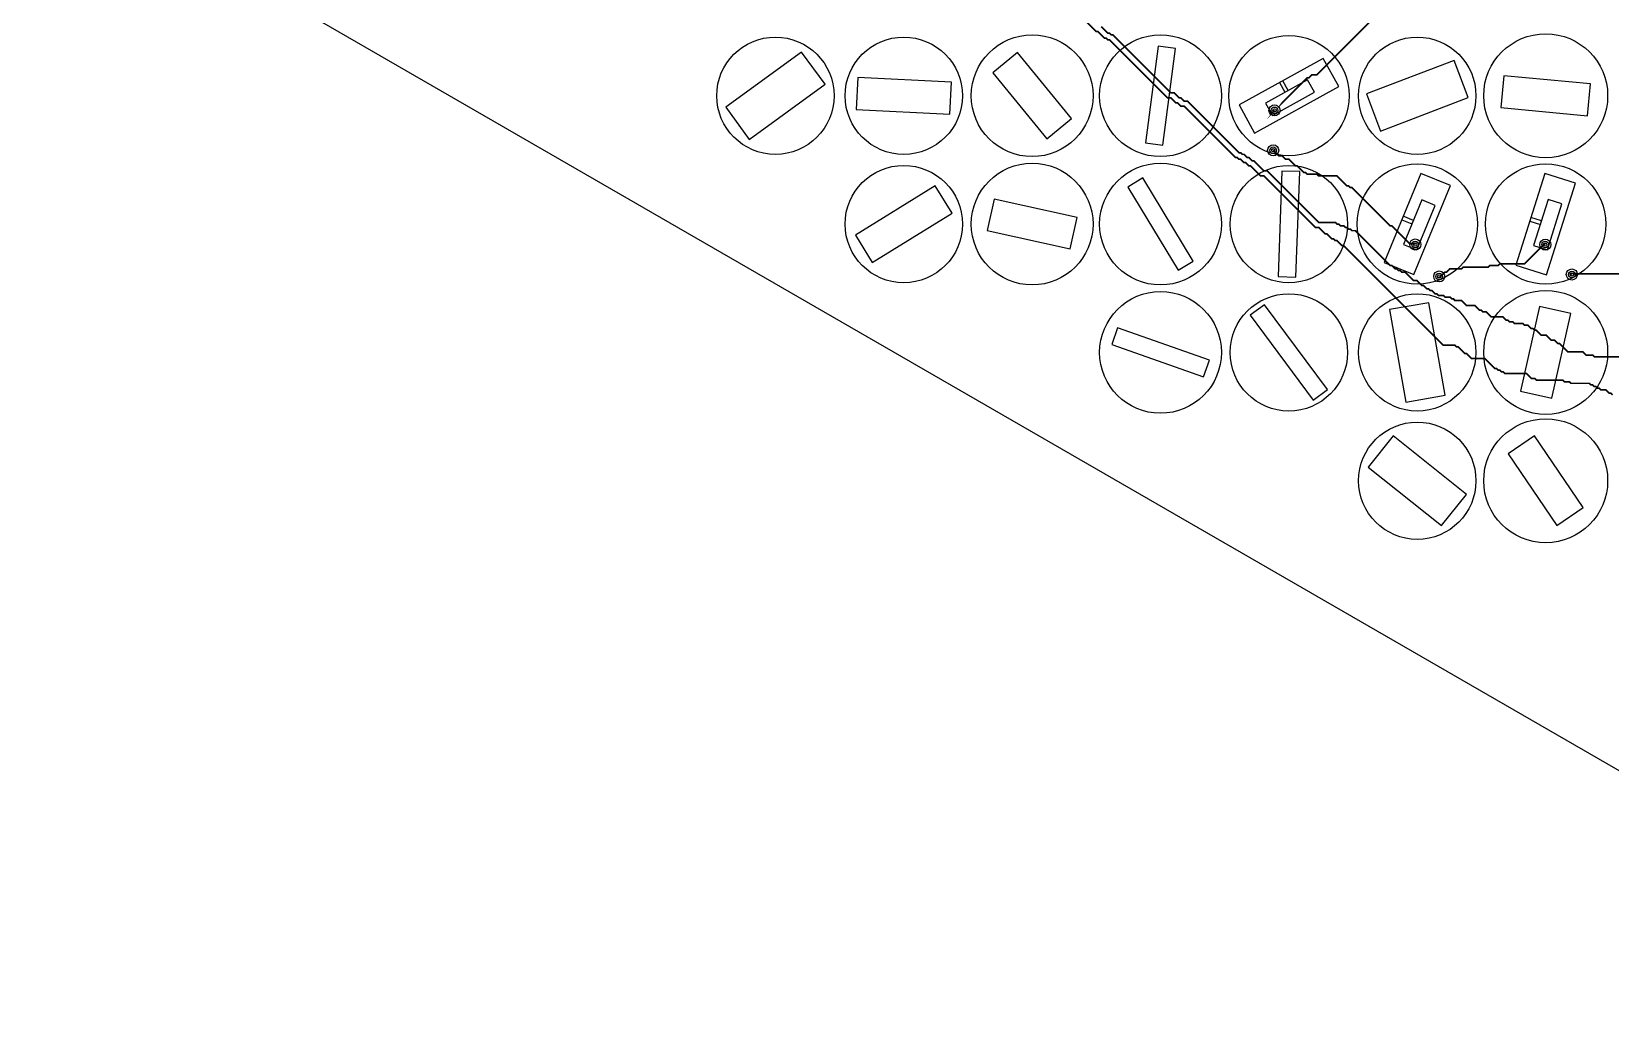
# Model space of a CAD drawing. Header units: millimetres. Extents: x -183 to 183, y -212 to 212.
# Drawn here: x -183.2 to -40.5, y -211.5 to -121.8 of the extents above; entities that cross this region are included whole.
import ezdxf

# ---------------------------------------------------------------- set-up
doc = ezdxf.new("R2010")
doc.units = ezdxf.units.MM
for name, color, linetype in [('ANTIPAD', 8, 'Continuous'), ('BOT_PAD', 40, 'Continuous'), ('BOT_TRACE', 30, 'Continuous'), ('DIODE_SHEET', 6, 'Continuous'), ('OUTLINE', 7, 'Continuous'), ('TOP_DISC', 1, 'Continuous'), ('TOP_ISLAND', 3, 'Continuous'), ('TOP_SLOT', 2, 'Continuous'), ('VIA_DRILL', 5, 'Continuous'), ('VIA_PAD', 4, 'Continuous')]:
    doc.layers.add(name, color=color, linetype=linetype)

msp = doc.modelspace()

# ---------------------------------------------------------------- linework, layer by layer
at = {"layer": 'ANTIPAD'}
for centre in [(-70.901, -128.925), (-71.02, -132.533), (-58.185, -141.048), (-46.433, -141.057), (-56.018, -143.936), (-44.036, -143.757)]:
    msp.add_circle(centre, 0.5, dxfattribs=at)
at = {"layer": 'BOT_PAD'}
for centre in [(-70.901, -128.925), (-71.02, -132.533), (-58.185, -141.048), (-46.433, -141.057), (-56.018, -143.936), (-44.036, -143.757)]:
    msp.add_circle(centre, 0.3, dxfattribs=at)
at = {"layer": 'BOT_TRACE', "const_width": 0.15}
for points in [[(-50.705, -118.796), (-50.705, -118.797), (-60.155, -118.797), (-67.055, -125.697), (-67.505, -125.697), (-67.805, -125.997), (-67.955, -125.997), (-70.955, -128.997), (-70.901, -128.925)], [(-40.355, -154.647), (-40.505, -154.497), (-40.655, -154.497), (-40.955, -154.197), (-41.405, -154.197), (-41.555, -154.047), (-41.705, -154.047), (-41.855, -153.897), (-42.005, -153.897), (-42.155, -153.747), (-42.305, -153.747), (-42.455, -153.597), (-44.105, -153.597), (-44.255, -153.447), (-44.705, -153.447), (-44.855, -153.297), (-47.255, -153.297), (-47.405, -153.147), (-47.705, -153.147), (-48.155, -152.697), (-50.105, -152.697), (-50.255, -152.547), (-50.405, -152.547), (-50.555, -152.397), (-50.705, -152.397), (-50.855, -152.247), (-51.005, -152.247), (-51.905, -151.347), (-53.105, -151.347), (-53.555, -150.897), (-53.705, -150.897), (-54.305, -150.297), (-54.455, -150.297), (-54.605, -150.147), (-55.655, -150.147), (-64.655, -141.147), (-64.805, -141.147), (-65.255, -140.697), (-65.405, -140.697), (-65.555, -140.547), (-65.705, -140.547), (-66.155, -140.097), (-66.305, -140.097), (-66.905, -139.497), (-67.205, -139.497), (-71.855, -134.847), (-72.155, -134.847), (-73.055, -133.947), (-73.205, -133.947), (-73.505, -133.647), (-73.655, -133.647), (-73.955, -133.347), (-74.105, -133.347), (-74.255, -133.197), (-74.405, -133.197), (-79.055, -128.547), (-79.355, -128.547), (-79.655, -128.247), (-79.805, -128.247), (-80.255, -127.797), (-80.555, -127.797), (-85.805, -122.547), (-85.955, -122.547), (-86.105, -122.397), (-86.255, -122.397), (-86.855, -121.797), (-87.005, -121.797), (-88.355, -120.447)], [(-39.005, -151.197), (-42.005, -151.197), (-42.155, -151.047), (-42.755, -151.047), (-43.055, -150.747), (-44.405, -150.747), (-45.155, -149.997), (-45.305, -149.997), (-45.605, -149.697), (-45.905, -149.697), (-46.355, -149.247), (-46.805, -149.247), (-47.255, -148.797), (-47.405, -148.797), (-47.555, -148.647), (-47.705, -148.647), (-48.005, -148.347), (-48.305, -148.347), (-48.455, -148.197), (-49.205, -148.197), (-49.355, -148.047), (-49.655, -148.047), (-49.805, -147.897), (-49.955, -147.897), (-50.255, -147.597), (-51.305, -147.597), (-51.755, -147.147), (-52.055, -147.147), (-52.205, -146.997), (-52.355, -146.997), (-52.805, -146.547), (-53.555, -146.547), (-54.005, -146.097), (-54.605, -146.097), (-54.755, -145.947), (-54.905, -145.947), (-55.055, -145.797), (-55.505, -145.797), (-55.655, -145.647), (-56.105, -145.647), (-56.255, -145.497), (-56.405, -145.497), (-56.705, -145.197), (-56.855, -145.197), (-57.005, -145.047), (-57.155, -145.047), (-57.455, -144.747), (-57.605, -144.747), (-58.055, -144.297), (-58.355, -144.297), (-59.105, -143.547), (-59.405, -143.547), (-59.555, -143.397), (-59.705, -143.397), (-59.855, -143.247), (-60.005, -143.247), (-60.305, -142.947), (-60.455, -142.947), (-63.605, -139.797), (-63.905, -139.797), (-64.055, -139.647), (-64.205, -139.647), (-64.355, -139.497), (-64.505, -139.497), (-64.655, -139.347), (-64.955, -139.347), (-65.105, -139.197), (-65.255, -139.197), (-65.405, -139.047), (-66.905, -139.047), (-71.555, -134.397), (-71.855, -134.397), (-72.755, -133.497), (-72.905, -133.497), (-73.205, -133.197), (-73.355, -133.197), (-73.655, -132.897), (-73.805, -132.897), (-73.955, -132.747), (-74.105, -132.747), (-78.755, -128.097), (-79.055, -128.097), (-79.355, -127.797), (-79.505, -127.797), (-79.955, -127.347), (-80.255, -127.347), (-85.505, -122.097), (-85.655, -122.097), (-85.805, -121.947), (-85.955, -121.947), (-86.555, -121.347)], [(-44.036, -143.757), (-44.105, -143.697), (-39.755, -143.697), (-38.705, -142.647), (-38.555, -142.647), (-37.955, -142.047), (-37.655, -142.047), (-37.055, -141.447), (-36.905, -141.447), (-36.305, -140.847), (-35.555, -140.847), (-24.005, -129.297), (-24.076, -129.238)], [(-71.02, -132.533), (-70.955, -132.597), (-70.505, -133.047), (-70.205, -133.047), (-69.905, -133.347), (-69.605, -133.347), (-69.005, -133.947), (-68.855, -133.947), (-68.255, -134.547), (-68.105, -134.547), (-67.955, -134.697), (-67.055, -134.697), (-66.905, -134.847), (-65.255, -134.847), (-64.355, -135.747), (-64.205, -135.747), (-64.055, -135.897), (-63.905, -135.897), (-60.455, -139.347), (-60.305, -139.347), (-58.655, -140.997), (-58.205, -140.997), (-58.185, -141.048)], [(-56.018, -143.936), (-55.955, -143.997), (-55.505, -143.547), (-55.355, -143.547), (-55.055, -143.247), (-54.005, -143.247), (-53.855, -143.097), (-51.605, -143.097), (-51.455, -142.947), (-50.705, -142.947), (-50.555, -142.797), (-48.305, -142.797), (-46.505, -140.997), (-46.433, -141.057)]]:
    msp.add_lwpolyline(points, dxfattribs=at)
at = {"layer": 'DIODE_SHEET'}
for points in [[(-69.971, -127.291), (-69.665, -127.122), (-70.149, -126.246), (-70.455, -126.416)], [(-58.483, -139.191), (-58.35, -138.867), (-59.275, -138.488), (-59.408, -138.812)], [(-46.882, -139.231), (-46.776, -138.897), (-47.729, -138.595), (-47.835, -138.929)]]:
    msp.add_lwpolyline(points, close=True, dxfattribs=at)
at = {"layer": 'OUTLINE'}
msp.add_lwpolyline([(0, 211.547), (-183.205, 105.774), (-183.205, -105.774), (0, -211.547), (183.205, -105.774), (183.205, 105.774)], close=True, dxfattribs=at)
at = {"layer": 'TOP_DISC'}
for centre, radius in [((-116, -127.6), 5.3), ((-104.4, -127.6), 5.3), ((-92.8, -127.6), 5.5), ((-81.2, -127.6), 5.5), ((-69.6, -127.6), 5.435), ((-58, -127.6), 5.3), ((-46.4, -127.6), 5.6), ((-104.4, -139.2), 5.3), ((-92.8, -139.2), 5.5), ((-81.2, -139.2), 5.5), ((-69.6, -139.2), 5.3), ((-58, -139.2), 5.435), ((-46.4, -139.2), 5.435), ((-81.2, -150.8), 5.5), ((-69.6, -150.8), 5.3), ((-58, -150.8), 5.3), ((-46.4, -150.8), 5.6), ((-46.4, -162.4), 5.6), ((-58, -162.4), 5.3)]:
    msp.add_circle(centre, radius, dxfattribs=at)
at = {"layer": 'TOP_ISLAND'}
for points in [[(-71.091, -129.396), (-67.286, -127.292), (-67.915, -126.154), (-71.72, -128.258)], [(-58.038, -141.534), (-56.389, -137.511), (-57.592, -137.018), (-59.241, -141.041)], [(-46.247, -141.529), (-44.933, -137.384), (-46.172, -136.992), (-47.486, -141.136)]]:
    msp.add_lwpolyline(points, close=True, dxfattribs=at)
at = {"layer": 'TOP_SLOT'}
for points in [[(-118.373, -131.548), (-111.512, -126.565), (-113.627, -123.652), (-120.488, -128.635)], [(-89.241, -129.663), (-94.114, -123.701), (-96.359, -125.537), (-91.486, -131.499)], [(-80.982, -132.067), (-79.832, -123.342), (-81.418, -123.133), (-82.568, -131.858)], [(-72.703, -130.973), (-65.093, -126.765), (-66.497, -124.227), (-74.107, -128.435)], [(-61.319, -130.794), (-53.397, -127.769), (-54.681, -124.406), (-62.603, -127.431)], [(-100.093, -126.364), (-108.562, -125.94), (-108.707, -128.836), (-100.238, -129.26)], [(-42.361, -126.526), (-50.166, -125.787), (-50.439, -128.674), (-42.634, -129.413)], [(-78.236, -142.548), (-82.796, -135.022), (-84.164, -135.852), (-79.604, -143.378)], [(-68.975, -143.996), (-68.626, -134.463), (-70.225, -134.404), (-70.574, -143.937)], [(-58.308, -143.773), (-55.009, -135.727), (-57.692, -134.627), (-60.991, -142.673)], [(-46.332, -143.783), (-43.704, -135.493), (-46.468, -134.617), (-49.096, -142.907)], [(-107.245, -142.662), (-100.031, -138.205), (-101.555, -135.738), (-108.769, -140.195)], [(-88.727, -138.621), (-96.243, -136.948), (-96.873, -139.779), (-89.357, -141.452)], [(-66.114, -154.152), (-71.802, -146.494), (-73.086, -147.448), (-67.398, -155.106)], [(-55.491, -154.663), (-56.964, -146.312), (-60.509, -146.937), (-59.036, -155.288)], [(-45.833, -154.941), (-44.136, -147.287), (-46.967, -146.659), (-48.664, -154.313)], [(-76.786, -151.516), (-85.08, -148.576), (-85.614, -150.084), (-77.32, -153.024)], [(-42.999, -164.83), (-47.401, -158.342), (-49.801, -159.97), (-45.399, -166.458)], [(-53.562, -163.633), (-60.195, -158.351), (-62.438, -161.167), (-55.805, -166.449)]]:
    msp.add_lwpolyline(points, close=True, dxfattribs=at)
at = {"layer": 'VIA_DRILL'}
for centre in [(-70.901, -128.925), (-71.02, -132.533), (-58.185, -141.048), (-46.433, -141.057), (-56.018, -143.936), (-44.036, -143.757)]:
    msp.add_circle(centre, 0.15, dxfattribs=at)
at = {"layer": 'VIA_PAD'}
for centre in [(-70.901, -128.925), (-71.02, -132.533), (-58.185, -141.048), (-46.433, -141.057), (-56.018, -143.936), (-44.036, -143.757)]:
    msp.add_circle(centre, 0.3, dxfattribs=at)

doc.saveas('drawing.dxf')
